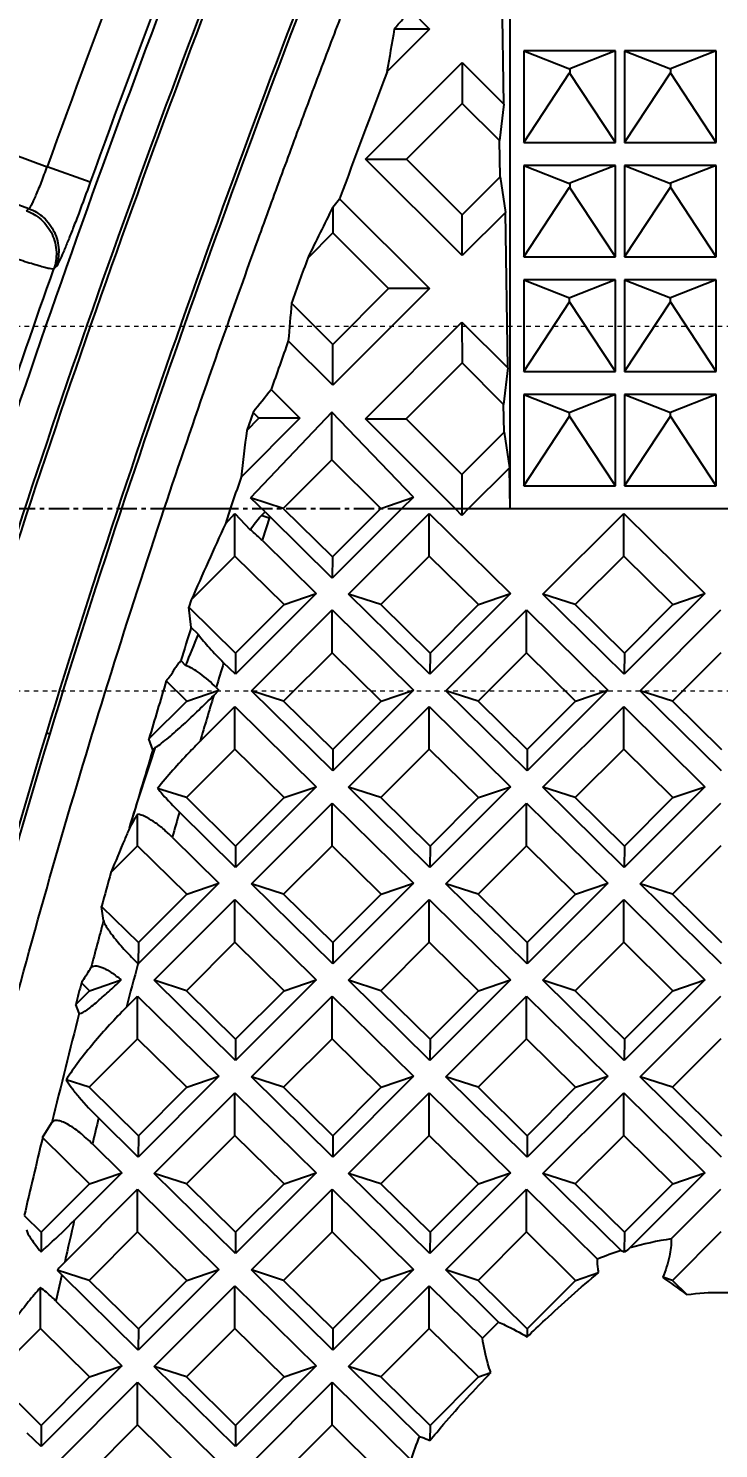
# Model space of a CAD drawing. Header units: millimetres. Extents: x 2089 to 2530, y 1631 to 2074.
# Drawn here: x 2233.11 to 2248.25, y 1880.95 to 1912.11 of the extents above; entities that cross this region are included whole.
import ezdxf

# ---------------------------------------------------------------- set-up
doc = ezdxf.new("R2010")
doc.units = ezdxf.units.MM
doc.linetypes.add('CENTER', pattern=[0.6, 0.375, -0.075, 0.075, -0.075])
doc.linetypes.add('HIDDEN', pattern=[0.2, 0.1, -0.1])
doc.layers.add('cool', color=153, linetype='HIDDEN', lineweight=9)
doc.styles.get("Standard").update_dxf_attribs({"font": 'arial.ttf'})
doc.dimstyles.new('副本 ISO-25-1', dxfattribs={"dimtxt": 5, "dimasz": 5, "dimexe": 0, "dimexo": 0, "dimgap": 0, "dimtad": 1, "dimtxsty": 'Standard', "dimcen": 0, "dimclrd": 4, "dimclre": 4, "dimclrt": 6, "dimazin": 0, "dimtfac": 1, "dimtofl": 0, "dimtmove": 0, "dimatfit": 3, "dimfxl": 0, "dimarcsym": 0})

# ---------------------------------------------------------------- blocks, each defined once
blk = doc.blocks.new('3')
at = {"color": 1, "linetype": 'CENTER', "ltscale": 1.181757}
blk.add_line((-0.15, -456.331), (189.85, -456.331), dxfattribs=at)
at = {"layer": 'cool', "ltscale": 0.932966}
for p, q in [((14.18, -452.331), (175.52, -452.331)), ((14.18, -460.331), (175.52, -460.331))]:
    blk.add_line(p, q, dxfattribs=at)
blk = doc.blocks.new('*D82')
at = {"color": 4, "linetype": 'Continuous', "lineweight": -2, "transparency": 16777216}
blk.add_line((2248.301, 2000.77), (2248.301, 2021.007), dxfattribs=at)
at = {"layer": 'Defpoints', "color": 0, "transparency": 16777216}
for p in [(2248.301, 2017.746), (2248.301, 2000.77), (2248.301, 1863.577)]:
    blk.add_point(p, dxfattribs=at)
at = {"color": 6, "transparency": 16777216, "insert": (2245.748, 2019.376), "char_height": 5, "attachment_point": 5, "rotation": 90}
blk.add_mtext('0', dxfattribs=at)
blk = doc.blocks.new('*D91')
at = {"color": 4, "linetype": 'Continuous', "lineweight": -2, "transparency": 16777216}
blk.add_line((2163.032, 1901.577), (2141.504, 1901.577), dxfattribs=at)
at = {"layer": 'Defpoints', "color": 0, "transparency": 16777216}
for p in [(2148.673, 1901.577), (2163.032, 1901.577), (2248.301, 1863.577)]:
    blk.add_point(p, dxfattribs=at)
at = {"color": 6, "transparency": 16777216, "insert": (2145.088, 1904.131), "char_height": 5, "attachment_point": 5}
blk.add_mtext('38', dxfattribs=at)
blk = doc.blocks.new('*D92')
at = {"color": 4, "linetype": 'Continuous', "lineweight": -2, "transparency": 16777216}
for p, q in [((2168.673, 1914.551), (2158.673, 1910.284)), ((2231.896, 1914.551), (2168.673, 1914.551)), ((2158.673, 1910.284), (2131.801, 1910.284))]:
    blk.add_line(p, q, dxfattribs=at)
at = {"layer": 'Defpoints', "color": 0, "transparency": 16777216}
for p in [(2231.896, 1914.551), (2148.673, 1910.284), (2248.301, 1863.577)]:
    blk.add_point(p, dxfattribs=at)
at = {"color": 6, "transparency": 16777216, "insert": (2140.237, 1913.289), "char_height": 5, "attachment_point": 5}
blk.add_mtext('50,97', dxfattribs=at)
blk = doc.blocks.new('*D93')
at = {"color": 4, "linetype": 'Continuous', "lineweight": -2, "transparency": 16777216}
blk.add_line((2211.765, 1916.555), (2131.79, 1916.555), dxfattribs=at)
at = {"layer": 'Defpoints', "color": 0, "transparency": 16777216}
for p in [(2148.673, 1916.555), (2211.765, 1916.555), (2248.301, 1863.577)]:
    blk.add_point(p, dxfattribs=at)
at = {"color": 6, "transparency": 16777216, "insert": (2140.232, 1919.56), "char_height": 5, "attachment_point": 5}
blk.add_mtext('52,98', dxfattribs=at)
blk = doc.blocks.new('*D94')
at = {"color": 4, "linetype": 'Continuous', "lineweight": -2, "transparency": 16777216}
blk.add_line((2206.838, 1939.577), (2141.555, 1939.577), dxfattribs=at)
at = {"layer": 'Defpoints', "color": 0, "transparency": 16777216}
for p in [(2148.673, 1939.577), (2206.838, 1939.577), (2248.301, 1863.577)]:
    blk.add_point(p, dxfattribs=at)
at = {"color": 6, "transparency": 16777216, "insert": (2145.114, 1942.13), "char_height": 5, "attachment_point": 5}
blk.add_mtext('76', dxfattribs=at)
blk = doc.blocks.new('*D95')
at = {"color": 4, "linetype": 'Continuous', "lineweight": -2, "transparency": 16777216}
blk.add_line((2222.617, 1970.577), (2138.097, 1970.577), dxfattribs=at)
at = {"layer": 'Defpoints', "color": 0, "transparency": 16777216}
for p in [(2148.673, 1970.577), (2222.617, 1970.577), (2248.301, 1863.577)]:
    blk.add_point(p, dxfattribs=at)
at = {"color": 6, "transparency": 16777216, "insert": (2143.385, 1973.13), "char_height": 5, "attachment_point": 5}
blk.add_mtext('107', dxfattribs=at)
blk = doc.blocks.new('*D96')
at = {"color": 4, "linetype": 'Continuous', "lineweight": -2, "transparency": 16777216}
blk.add_line((2175.173, 1993.577), (2138.114, 1993.577), dxfattribs=at)
at = {"layer": 'Defpoints', "color": 0, "transparency": 16777216}
for p in [(2148.673, 1993.577), (2175.173, 1993.577), (2248.301, 1863.577)]:
    blk.add_point(p, dxfattribs=at)
at = {"color": 6, "transparency": 16777216, "insert": (2143.393, 1996.132), "char_height": 5, "attachment_point": 5}
blk.add_mtext('130', dxfattribs=at)
blk = doc.blocks.new('*D98')
at = {"color": 4, "linetype": 'Continuous', "lineweight": -2, "transparency": 16777216}
blk.add_line((2213.116, 1918.755), (2213.116, 2033.658), dxfattribs=at)
at = {"layer": 'Defpoints', "color": 0, "transparency": 16777216}
for p in [(2213.116, 2016.779), (2213.116, 1918.755), (2248.301, 1863.577)]:
    blk.add_point(p, dxfattribs=at)
at = {"color": 6, "transparency": 16777216, "insert": (2210.111, 2025.218), "char_height": 5, "attachment_point": 5, "rotation": 90}
blk.add_mtext('35,18', dxfattribs=at)
blk = doc.blocks.new('*D146')
at = {"color": 4, "linetype": 'Continuous', "lineweight": -2, "transparency": 16777216}
blk.add_line((2233.454, 1916.751), (2233.454, 2033.218), dxfattribs=at)
at = {"layer": 'Defpoints', "color": 0, "transparency": 16777216}
for p in [(2233.454, 2016.779), (2233.454, 1916.751), (2248.301, 1863.577)]:
    blk.add_point(p, dxfattribs=at)
at = {"color": 6, "transparency": 16777216, "insert": (2230.449, 2024.998), "char_height": 5, "attachment_point": 5, "rotation": 90}
blk.add_mtext('14,85', dxfattribs=at)
blk = doc.blocks.new('*D147')
at = {"color": 4, "linetype": 'Continuous', "lineweight": -2, "transparency": 16777216}
for p, q in [((2205.584, 2006.779), (2205.584, 2023.177)), ((2207.301, 1996.779), (2205.584, 2006.779)), ((2207.301, 1942.877), (2207.301, 1996.779))]:
    blk.add_line(p, q, dxfattribs=at)
at = {"layer": 'Defpoints', "color": 0, "transparency": 16777216}
for p in [(2205.584, 2016.779), (2207.301, 1942.877), (2248.301, 1863.577)]:
    blk.add_point(p, dxfattribs=at)
at = {"color": 6, "transparency": 16777216, "insert": (2203.073, 2019.978), "char_height": 5, "attachment_point": 5, "rotation": 90}
blk.add_mtext('41', dxfattribs=at)
blk = doc.blocks.new('*D148')
at = {"color": 4, "linetype": 'Continuous', "lineweight": -2, "transparency": 16777216}
blk.add_line((2223.301, 1973.877), (2223.301, 2024.064), dxfattribs=at)
at = {"layer": 'Defpoints', "color": 0, "transparency": 16777216}
for p in [(2223.301, 2016.779), (2223.301, 1973.877), (2248.301, 1863.577)]:
    blk.add_point(p, dxfattribs=at)
at = {"color": 6, "transparency": 16777216, "insert": (2220.748, 2020.421), "char_height": 5, "attachment_point": 5, "rotation": 90}
blk.add_mtext('25', dxfattribs=at)
blk = doc.blocks.new('*D149')
at = {"color": 4, "linetype": 'Continuous', "lineweight": -2, "transparency": 16777216}
blk.add_line((2178.301, 2000.177), (2178.301, 2023.883), dxfattribs=at)
at = {"layer": 'Defpoints', "color": 0, "transparency": 16777216}
for p in [(2178.301, 2016.779), (2178.301, 2000.177), (2248.301, 1863.577)]:
    blk.add_point(p, dxfattribs=at)
at = {"color": 6, "transparency": 16777216, "insert": (2175.748, 2020.331), "char_height": 5, "attachment_point": 5, "rotation": 90}
blk.add_mtext('70', dxfattribs=at)

msp = doc.modelspace()

# ---------------------------------------------------------------- linework, layer by layer
at = {"color": 7, "linetype": 'Continuous'}
for p, q in [((2243.678, 1901.565), (2243.678, 1916.674)), ((2243.541, 1910.449), (2243.491, 1913.674)), ((2241.494, 1912.513), (2241.913, 1912.094)), ((2241.913, 1912.094), (2240.978, 1911.158)), ((2241.913, 1912.094), (2241.138, 1912.094)), ((2240.51, 1909.239), (2242.629, 1911.36)), ((2242.629, 1911.36), (2242.63, 1910.464)), ((2242.629, 1911.36), (2243.541, 1910.449)), ((2243.979, 1911.617), (2243.979, 1909.607)), ((2245.989, 1911.617), (2243.979, 1911.617)), ((2243.979, 1911.617), (2244.984, 1911.222)), ((2245.989, 1911.617), (2244.985, 1911.223)), ((2245.989, 1909.607), (2245.989, 1911.617)), ((2246.19, 1911.617), (2246.19, 1909.607)), ((2248.2, 1911.617), (2246.19, 1911.617)), ((2246.19, 1911.617), (2247.195, 1911.222)), ((2248.2, 1911.617), (2247.196, 1911.223)), ((2248.2, 1909.607), (2248.2, 1911.617)), ((2243.979, 1909.607), (2244.983, 1911.137)), ((2245.989, 1909.607), (2244.984, 1911.137)), ((2244.985, 1911.223), (2244.985, 1911.137)), ((2246.19, 1909.607), (2247.194, 1911.137)), ((2248.2, 1909.607), (2247.195, 1911.137)), ((2247.196, 1911.223), (2247.196, 1911.137)), ((2229.757, 1910.47), (2233.525, 1909.075)), ((2242.63, 1910.464), (2241.406, 1909.24)), ((2243.448, 1909.647), (2242.63, 1910.464)), ((2243.541, 1910.449), (2243.448, 1909.647)), ((2229.505, 1909.496), (2233.124, 1908.156)), ((2243.46, 1908.85), (2243.448, 1909.647)), ((2243.979, 1909.607), (2245.989, 1909.607)), ((2246.19, 1909.607), (2248.2, 1909.607)), ((2240.51, 1909.239), (2241.406, 1909.24)), ((2242.63, 1907.123), (2240.51, 1909.239)), ((2241.406, 1909.24), (2242.629, 1908.018)), ((2234.469, 1908.734), (2233.525, 1909.075)), ((2243.979, 1909.104), (2243.979, 1907.094)), ((2245.989, 1909.104), (2243.979, 1909.104)), ((2243.979, 1909.104), (2244.984, 1908.709)), ((2245.989, 1909.104), (2244.985, 1908.71)), ((2245.989, 1907.094), (2245.989, 1909.104)), ((2246.19, 1909.104), (2246.19, 1907.094)), ((2248.2, 1909.104), (2246.19, 1909.104)), ((2246.19, 1909.104), (2247.195, 1908.709)), ((2248.2, 1909.104), (2247.196, 1908.71)), ((2248.2, 1907.094), (2248.2, 1909.104)), ((2242.629, 1908.018), (2243.46, 1908.85)), ((2243.46, 1908.851), (2243.578, 1908.071)), ((2243.979, 1907.094), (2244.983, 1908.624)), ((2245.989, 1907.094), (2244.984, 1908.625)), ((2244.985, 1908.71), (2244.985, 1908.624)), ((2246.19, 1907.094), (2247.194, 1908.624)), ((2248.2, 1907.094), (2247.195, 1908.625)), ((2247.196, 1908.71), (2247.196, 1908.624)), ((2239.789, 1908.187), (2239.937, 1908.367)), ((2239.937, 1908.367), (2241.907, 1906.399)), ((2233.073, 1908.107), (2233.124, 1908.156)), ((2239.789, 1908.187), (2239.789, 1907.62)), ((2242.63, 1907.123), (2242.629, 1908.018)), ((2243.578, 1908.072), (2242.63, 1907.123)), ((2243.63, 1904.659), (2243.578, 1908.072)), ((2239.789, 1907.62), (2239.24, 1907.071)), ((2241.012, 1906.399), (2239.789, 1907.62)), ((2243.979, 1907.094), (2245.989, 1907.094)), ((2246.19, 1907.094), (2248.2, 1907.094)), ((2233.723, 1906.883), (2233.672, 1906.834)), ((2239.788, 1905.174), (2241.012, 1906.399)), ((2241.907, 1906.399), (2239.789, 1904.278)), ((2241.907, 1906.399), (2241.012, 1906.399)), ((2243.979, 1906.592), (2243.979, 1904.582)), ((2245.989, 1906.592), (2243.979, 1906.592)), ((2243.979, 1906.592), (2244.984, 1906.197)), ((2245.989, 1906.592), (2244.985, 1906.198)), ((2245.989, 1904.582), (2245.989, 1906.592)), ((2246.19, 1906.592), (2246.19, 1904.582)), ((2248.2, 1906.592), (2246.19, 1906.592)), ((2246.19, 1906.592), (2247.195, 1906.197)), ((2248.2, 1906.592), (2247.196, 1906.198)), ((2248.2, 1904.582), (2248.2, 1906.592)), ((2238.883, 1906.078), (2239.788, 1905.174)), ((2243.979, 1904.582), (2244.983, 1906.112)), ((2244.983, 1906.112), (2244.983, 1906.198)), ((2245.989, 1904.582), (2244.984, 1906.112)), ((2246.19, 1904.582), (2247.194, 1906.112)), ((2247.194, 1906.112), (2247.194, 1906.198)), ((2248.2, 1904.582), (2247.195, 1906.112)), ((2240.504, 1903.545), (2242.623, 1905.665)), ((2242.623, 1905.665), (2242.624, 1904.769)), ((2242.623, 1905.665), (2243.63, 1904.659)), ((2239.789, 1904.278), (2238.814, 1905.252)), ((2239.789, 1904.278), (2239.788, 1905.174)), ((2242.624, 1904.769), (2241.4, 1903.545)), ((2243.537, 1903.857), (2242.624, 1904.769)), ((2243.63, 1904.658), (2243.537, 1903.857)), ((2243.979, 1904.582), (2245.989, 1904.582)), ((2246.19, 1904.582), (2248.2, 1904.582)), ((2238.438, 1904.183), (2239.066, 1903.555)), ((2243.979, 1904.079), (2243.979, 1902.069)), ((2245.989, 1904.079), (2243.979, 1904.079)), ((2243.979, 1904.079), (2244.984, 1903.684)), ((2245.989, 1904.079), (2244.985, 1903.685)), ((2245.989, 1902.069), (2245.989, 1904.079)), ((2246.19, 1904.079), (2246.19, 1902.069)), ((2248.2, 1904.079), (2246.19, 1904.079)), ((2246.19, 1904.079), (2247.195, 1903.684)), ((2248.2, 1904.079), (2247.196, 1903.685)), ((2248.2, 1902.069), (2248.2, 1904.079)), ((2238.041, 1903.684), (2237.904, 1903.287)), ((2239.765, 1903.689), (2237.985, 1901.808)), ((2238.171, 1903.555), (2238.041, 1903.684)), ((2239.765, 1902.64), (2239.765, 1903.689)), ((2241.558, 1901.822), (2239.765, 1903.689)), ((2243.547, 1903.248), (2243.537, 1903.857)), ((2243.979, 1902.069), (2244.983, 1903.599)), ((2244.983, 1903.599), (2244.983, 1903.685)), ((2245.989, 1902.069), (2244.984, 1903.6)), ((2246.19, 1902.069), (2247.194, 1903.599)), ((2247.194, 1903.599), (2247.194, 1903.685)), ((2248.2, 1902.069), (2247.195, 1903.6)), ((2239.066, 1903.555), (2237.778, 1902.265)), ((2237.904, 1903.287), (2238.171, 1903.555)), ((2239.066, 1903.555), (2238.171, 1903.555)), ((2242.484, 1901.567), (2240.504, 1903.545)), ((2240.504, 1903.545), (2241.4, 1903.545)), ((2241.4, 1903.545), (2242.623, 1902.323)), ((2242.623, 1902.323), (2243.547, 1903.248)), ((2243.547, 1903.248), (2243.664, 1902.47)), ((2239.765, 1902.64), (2238.703, 1901.577)), ((2240.843, 1901.577), (2239.765, 1902.64)), ((2242.623, 1902.323), (2242.623, 1901.42)), ((2243.664, 1902.47), (2242.762, 1901.567)), ((2243.678, 1901.567), (2243.664, 1902.47)), ((2243.979, 1902.069), (2245.989, 1902.069)), ((2246.19, 1902.069), (2248.2, 1902.069)), ((2238.307, 1901.499), (2237.985, 1901.808)), ((2238.703, 1901.577), (2237.985, 1901.808)), ((2240.843, 1901.577), (2241.558, 1901.822)), ((2241.558, 1901.822), (2241.297, 1901.567)), ((2237.542, 1901.567), (2236.094, 1901.567)), ((2237.542, 1901.567), (2237.433, 1901.242)), ((2237.433, 1901.242), (2237.641, 1901.462)), ((2237.641, 1900.53), (2237.641, 1901.462)), ((2237.641, 1901.462), (2237.979, 1901.11)), ((2238.405, 1901.401), (2238.238, 1900.879)), ((2239.779, 1900.047), (2238.405, 1901.401)), ((2238.703, 1901.577), (2239.781, 1900.514)), ((2241.297, 1901.567), (2239.779, 1900.047)), ((2239.781, 1900.514), (2240.843, 1901.577)), ((2240.135, 1899.695), (2241.905, 1901.467)), ((2242.484, 1901.567), (2241.297, 1901.567)), ((2241.905, 1900.53), (2241.905, 1901.467)), ((2241.905, 1901.467), (2243.688, 1899.709)), ((2242.623, 1901.42), (2242.484, 1901.567)), ((2242.762, 1901.567), (2242.623, 1901.42)), ((2253.822, 1901.567), (2242.762, 1901.567)), ((2244.399, 1899.695), (2246.169, 1901.467)), ((2246.169, 1900.53), (2246.169, 1901.467)), ((2246.169, 1901.467), (2247.952, 1899.709)), ((2238.238, 1900.879), (2239.425, 1899.709)), ((2237.641, 1900.53), (2236.685, 1899.573)), ((2238.72, 1899.467), (2237.641, 1900.53)), ((2239.781, 1900.514), (2239.779, 1900.047)), ((2241.905, 1900.53), (2240.843, 1899.467)), ((2242.983, 1899.467), (2241.905, 1900.53)), ((2246.169, 1900.53), (2245.107, 1899.467)), ((2247.247, 1899.467), (2246.169, 1900.53)), ((2236.685, 1899.573), (2236.635, 1899.413)), ((2239.425, 1899.709), (2237.655, 1897.937)), ((2238.72, 1899.467), (2239.425, 1899.709)), ((2241.919, 1897.937), (2240.135, 1899.695)), ((2240.843, 1899.467), (2240.135, 1899.695)), ((2243.688, 1899.709), (2241.919, 1897.937)), ((2242.983, 1899.467), (2243.688, 1899.709)), ((2246.183, 1897.937), (2244.399, 1899.695)), ((2245.107, 1899.467), (2244.399, 1899.695)), ((2247.952, 1899.709), (2246.183, 1897.937)), ((2247.247, 1899.467), (2247.952, 1899.709)), ((2236.635, 1899.413), (2237.658, 1898.404)), ((2236.685, 1898.962), (2236.635, 1899.413)), ((2237.658, 1898.404), (2238.72, 1899.467)), ((2238.003, 1897.577), (2239.773, 1899.349)), ((2239.773, 1898.412), (2239.773, 1899.349)), ((2239.773, 1899.349), (2241.557, 1897.591)), ((2240.843, 1899.467), (2241.922, 1898.404)), ((2241.922, 1898.404), (2242.983, 1899.467)), ((2242.267, 1897.577), (2244.037, 1899.349)), ((2244.037, 1898.412), (2244.037, 1899.349)), ((2244.037, 1899.349), (2245.82, 1897.591)), ((2245.107, 1899.467), (2246.185, 1898.404)), ((2246.185, 1898.404), (2247.247, 1899.467)), ((2246.531, 1897.577), (2248.301, 1899.349)), ((2236.837, 1898.816), (2236.685, 1898.962)), ((2237.658, 1898.404), (2237.655, 1897.937)), ((2239.773, 1898.412), (2238.711, 1897.349)), ((2240.851, 1897.349), (2239.773, 1898.412)), ((2241.922, 1898.404), (2241.919, 1897.937)), ((2244.037, 1898.412), (2242.975, 1897.349)), ((2245.115, 1897.349), (2244.037, 1898.412)), ((2246.185, 1898.404), (2246.183, 1897.937)), ((2248.301, 1898.412), (2247.239, 1897.349)), ((2236.455, 1898.241), (2236.56, 1898.131)), ((2237.655, 1897.937), (2237.396, 1898.192)), ((2236.588, 1897.349), (2236.138, 1897.793)), ((2237.231, 1897.651), (2237.293, 1897.591)), ((2235.757, 1896.518), (2236.588, 1897.349)), ((2236.588, 1897.349), (2237.293, 1897.591)), ((2237.293, 1897.591), (2237.179, 1897.476)), ((2239.787, 1895.819), (2238.003, 1897.577)), ((2238.711, 1897.349), (2238.003, 1897.577)), ((2238.711, 1897.349), (2239.79, 1896.286)), ((2241.557, 1897.591), (2239.787, 1895.819)), ((2239.79, 1896.286), (2240.851, 1897.349)), ((2240.851, 1897.349), (2241.557, 1897.591)), ((2244.051, 1895.819), (2242.267, 1897.577)), ((2242.975, 1897.349), (2242.267, 1897.577)), ((2242.975, 1897.349), (2244.053, 1896.286)), ((2245.82, 1897.591), (2244.051, 1895.819)), ((2244.053, 1896.286), (2245.115, 1897.349)), ((2245.115, 1897.349), (2245.82, 1897.591)), ((2248.315, 1895.819), (2246.531, 1897.577)), ((2247.239, 1897.349), (2246.531, 1897.577)), ((2247.239, 1897.349), (2248.317, 1896.286)), ((2236.877, 1896.466), (2237.641, 1897.231)), ((2237.641, 1896.294), (2237.641, 1897.231)), ((2237.641, 1897.231), (2239.425, 1895.472)), ((2240.135, 1895.459), (2241.905, 1897.231)), ((2241.905, 1896.294), (2241.905, 1897.231)), ((2241.905, 1897.231), (2243.688, 1895.472)), ((2244.399, 1895.459), (2246.169, 1897.231)), ((2246.169, 1896.294), (2246.169, 1897.231)), ((2246.169, 1897.231), (2247.952, 1895.472)), ((2233.515, 1896.653), (2233.582, 1896.632)), ((2235.843, 1896.277), (2235.757, 1896.518)), ((2235.904, 1896.337), (2235.843, 1896.277)), ((2237.641, 1896.294), (2236.579, 1895.231)), ((2238.72, 1895.231), (2237.641, 1896.294)), ((2239.79, 1896.286), (2239.787, 1895.819)), ((2241.905, 1896.294), (2240.843, 1895.231)), ((2242.983, 1895.231), (2241.905, 1896.294)), ((2244.053, 1896.286), (2244.051, 1895.819)), ((2246.169, 1896.294), (2245.107, 1895.231)), ((2247.247, 1895.231), (2246.169, 1896.294)), ((2239.425, 1895.472), (2237.655, 1893.701)), ((2238.72, 1895.231), (2239.425, 1895.472)), ((2241.919, 1893.701), (2240.135, 1895.459)), ((2240.843, 1895.231), (2240.135, 1895.459)), ((2243.688, 1895.472), (2241.919, 1893.701)), ((2242.983, 1895.231), (2243.688, 1895.472)), ((2246.183, 1893.701), (2244.399, 1895.459)), ((2245.107, 1895.231), (2244.399, 1895.459)), ((2247.952, 1895.472), (2246.183, 1893.701)), ((2247.247, 1895.231), (2247.952, 1895.472)), ((2236.579, 1895.231), (2235.945, 1895.435)), ((2236.579, 1895.231), (2237.658, 1894.168)), ((2237.658, 1894.168), (2238.72, 1895.231)), ((2240.843, 1895.231), (2241.922, 1894.168)), ((2241.922, 1894.168), (2242.983, 1895.231)), ((2245.107, 1895.231), (2246.185, 1894.168)), ((2246.185, 1894.168), (2247.247, 1895.231)), ((2235.509, 1894.176), (2235.509, 1894.866)), ((2237.655, 1893.701), (2236.426, 1894.912)), ((2238.003, 1893.341), (2239.773, 1895.113)), ((2239.773, 1894.176), (2239.773, 1895.113)), ((2239.773, 1895.113), (2241.557, 1893.354)), ((2242.267, 1893.341), (2244.037, 1895.113)), ((2244.037, 1894.176), (2244.037, 1895.113)), ((2244.037, 1895.113), (2245.82, 1893.354)), ((2246.531, 1893.341), (2248.301, 1895.113)), ((2236.27, 1894.363), (2237.293, 1893.354)), ((2235.509, 1894.176), (2234.923, 1893.589)), ((2236.588, 1893.113), (2235.509, 1894.176)), ((2237.658, 1894.168), (2237.655, 1893.701)), ((2239.773, 1894.176), (2238.711, 1893.113)), ((2240.851, 1893.113), (2239.773, 1894.176)), ((2241.922, 1894.168), (2241.919, 1893.701)), ((2244.037, 1894.176), (2242.975, 1893.113)), ((2245.115, 1893.113), (2244.037, 1894.176)), ((2246.185, 1894.168), (2246.183, 1893.701)), ((2248.301, 1894.176), (2247.239, 1893.113)), ((2237.293, 1893.354), (2235.517, 1891.581)), ((2236.588, 1893.113), (2237.293, 1893.354)), ((2239.787, 1891.582), (2238.003, 1893.341)), ((2238.711, 1893.113), (2238.003, 1893.341)), ((2241.557, 1893.354), (2239.787, 1891.582)), ((2240.851, 1893.113), (2241.557, 1893.354)), ((2244.051, 1891.582), (2242.267, 1893.341)), ((2242.975, 1893.113), (2242.267, 1893.341)), ((2245.82, 1893.354), (2244.051, 1891.582)), ((2245.115, 1893.113), (2245.82, 1893.354)), ((2248.315, 1891.582), (2246.531, 1893.341)), ((2247.239, 1893.113), (2246.531, 1893.341)), ((2235.526, 1892.05), (2236.588, 1893.113)), ((2235.871, 1891.223), (2237.641, 1892.994)), ((2237.641, 1892.058), (2237.641, 1892.994)), ((2237.641, 1892.994), (2239.425, 1891.236)), ((2238.711, 1893.113), (2239.79, 1892.05)), ((2239.79, 1892.05), (2240.851, 1893.113)), ((2240.135, 1891.223), (2241.905, 1892.994)), ((2241.905, 1892.058), (2241.905, 1892.994)), ((2241.905, 1892.994), (2243.688, 1891.236)), ((2242.975, 1893.113), (2244.053, 1892.05)), ((2244.053, 1892.05), (2245.115, 1893.113)), ((2244.399, 1891.223), (2246.169, 1892.994)), ((2246.169, 1892.058), (2246.169, 1892.994)), ((2246.169, 1892.994), (2247.952, 1891.236)), ((2247.239, 1893.113), (2248.317, 1892.05)), ((2234.72, 1892.844), (2235.526, 1892.05)), ((2234.762, 1892.536), (2234.72, 1892.844)), ((2235.526, 1892.05), (2235.519, 1891.579)), ((2237.641, 1892.058), (2236.579, 1890.995)), ((2238.72, 1890.995), (2237.641, 1892.058)), ((2239.79, 1892.05), (2239.787, 1891.582)), ((2241.905, 1892.058), (2240.843, 1890.995)), ((2242.983, 1890.995), (2241.905, 1892.058)), ((2244.053, 1892.05), (2244.051, 1891.582)), ((2246.169, 1892.058), (2245.107, 1890.995)), ((2247.247, 1890.995), (2246.169, 1892.058)), ((2234.456, 1890.995), (2234.276, 1891.171)), ((2234.456, 1890.995), (2235.148, 1891.232)), ((2237.655, 1889.464), (2235.871, 1891.223)), ((2236.579, 1890.995), (2235.871, 1891.223)), ((2239.425, 1891.236), (2237.655, 1889.464)), ((2238.72, 1890.995), (2239.425, 1891.236)), ((2241.919, 1889.464), (2240.135, 1891.223)), ((2240.843, 1890.995), (2240.135, 1891.223)), ((2243.688, 1891.236), (2241.919, 1889.464)), ((2242.983, 1890.995), (2243.688, 1891.236)), ((2246.183, 1889.464), (2244.399, 1891.223)), ((2245.107, 1890.995), (2244.399, 1891.223)), ((2247.952, 1891.236), (2246.183, 1889.464)), ((2247.247, 1890.995), (2247.952, 1891.236)), ((2234.152, 1890.691), (2234.456, 1890.995)), ((2235.264, 1890.631), (2235.509, 1890.876)), ((2235.509, 1889.94), (2235.509, 1890.876)), ((2235.509, 1890.876), (2237.293, 1889.118)), ((2236.579, 1890.995), (2237.658, 1889.931)), ((2237.658, 1889.931), (2238.72, 1890.995)), ((2238.003, 1889.104), (2239.773, 1890.876)), ((2239.773, 1889.94), (2239.773, 1890.876)), ((2239.773, 1890.876), (2241.557, 1889.118)), ((2240.843, 1890.995), (2241.922, 1889.931)), ((2241.922, 1889.931), (2242.983, 1890.995)), ((2242.267, 1889.104), (2244.037, 1890.876)), ((2244.037, 1889.94), (2244.037, 1890.876)), ((2244.037, 1890.876), (2245.82, 1889.118)), ((2245.107, 1890.995), (2246.185, 1889.931)), ((2246.185, 1889.931), (2247.247, 1890.995)), ((2246.531, 1889.104), (2248.301, 1890.876)), ((2234.229, 1890.505), (2234.152, 1890.691)), ((2235.509, 1889.94), (2234.447, 1888.876)), ((2236.588, 1888.876), (2235.509, 1889.94)), ((2237.658, 1889.931), (2237.655, 1889.464)), ((2239.773, 1889.94), (2238.711, 1888.876)), ((2240.851, 1888.876), (2239.773, 1889.94)), ((2241.922, 1889.931), (2241.919, 1889.464)), ((2244.037, 1889.94), (2242.975, 1888.876)), ((2245.115, 1888.876), (2244.037, 1889.94)), ((2246.185, 1889.931), (2246.183, 1889.464)), ((2248.301, 1889.94), (2247.239, 1888.876)), ((2234.447, 1888.876), (2233.942, 1889.039)), ((2237.293, 1889.118), (2235.523, 1887.346)), ((2236.588, 1888.876), (2237.293, 1889.118)), ((2239.787, 1887.346), (2238.003, 1889.104)), ((2238.711, 1888.876), (2238.003, 1889.104)), ((2241.557, 1889.118), (2239.787, 1887.346)), ((2240.851, 1888.876), (2241.557, 1889.118)), ((2244.051, 1887.346), (2242.267, 1889.104)), ((2242.975, 1888.876), (2242.267, 1889.104)), ((2245.82, 1889.118), (2244.051, 1887.346)), ((2245.115, 1888.876), (2245.82, 1889.118)), ((2248.315, 1887.346), (2246.531, 1889.104)), ((2247.239, 1888.876), (2246.531, 1889.104)), ((2234.447, 1888.876), (2235.526, 1887.813)), ((2235.526, 1887.813), (2236.588, 1888.876)), ((2235.871, 1886.986), (2237.641, 1888.758)), ((2237.641, 1887.821), (2237.641, 1888.758)), ((2237.641, 1888.758), (2239.425, 1887)), ((2238.711, 1888.876), (2239.79, 1887.813)), ((2239.79, 1887.813), (2240.851, 1888.876)), ((2240.135, 1886.986), (2241.905, 1888.758)), ((2241.905, 1887.821), (2241.905, 1888.758)), ((2241.905, 1888.758), (2243.688, 1887)), ((2242.975, 1888.876), (2244.053, 1887.813)), ((2244.053, 1887.813), (2245.115, 1888.876)), ((2244.399, 1886.986), (2246.169, 1888.758)), ((2246.169, 1887.821), (2246.169, 1888.758)), ((2246.169, 1888.758), (2247.952, 1887)), ((2247.239, 1888.876), (2248.317, 1887.813)), ((2233.426, 1887.773), (2233.63, 1888.102)), ((2235.523, 1887.346), (2234.655, 1888.202)), ((2234.456, 1886.758), (2233.426, 1887.773)), ((2235.526, 1887.813), (2235.523, 1887.346)), ((2237.641, 1887.821), (2236.579, 1886.758)), ((2238.72, 1886.758), (2237.641, 1887.821)), ((2239.79, 1887.813), (2239.787, 1887.346)), ((2241.905, 1887.821), (2240.843, 1886.758)), ((2242.983, 1886.758), (2241.905, 1887.821)), ((2244.053, 1887.813), (2244.051, 1887.346)), ((2246.169, 1887.821), (2245.107, 1886.758)), ((2247.247, 1886.758), (2246.169, 1887.821)), ((2234.518, 1887.634), (2235.161, 1887)), ((2233.394, 1885.695), (2234.456, 1886.758)), ((2235.161, 1887), (2234.121, 1885.959)), ((2234.456, 1886.758), (2235.161, 1887)), ((2237.655, 1885.228), (2235.871, 1886.986)), ((2236.579, 1886.758), (2235.871, 1886.986)), ((2236.579, 1886.758), (2237.658, 1885.695)), ((2239.425, 1887), (2237.655, 1885.228)), ((2237.658, 1885.695), (2238.72, 1886.758)), ((2238.72, 1886.758), (2239.425, 1887)), ((2241.919, 1885.228), (2240.135, 1886.986)), ((2240.843, 1886.758), (2240.135, 1886.986)), ((2240.843, 1886.758), (2241.922, 1885.695)), ((2243.688, 1887), (2241.919, 1885.228)), ((2241.922, 1885.695), (2242.983, 1886.758)), ((2242.983, 1886.758), (2243.688, 1887)), ((2246.116, 1885.294), (2244.399, 1886.986)), ((2245.107, 1886.758), (2244.399, 1886.986)), ((2245.107, 1886.758), (2246.185, 1885.695)), ((2246.185, 1885.695), (2247.247, 1886.758)), ((2247.952, 1887), (2246.306, 1885.351)), ((2247.247, 1886.758), (2247.952, 1887)), ((2233.91, 1885.038), (2235.509, 1886.64)), ((2235.509, 1885.703), (2235.509, 1886.64)), ((2235.509, 1886.64), (2237.293, 1884.882)), ((2238.003, 1884.868), (2239.773, 1886.64)), ((2239.773, 1885.703), (2239.773, 1886.64)), ((2239.773, 1886.64), (2241.557, 1884.882)), ((2242.267, 1884.868), (2244.037, 1886.64)), ((2244.037, 1885.703), (2244.037, 1886.64)), ((2244.037, 1886.64), (2245.594, 1885.105)), ((2247.213, 1885.551), (2248.301, 1886.64)), ((2233.022, 1886.062), (2233.394, 1885.695)), ((2233.394, 1885.695), (2233.391, 1885.268)), ((2235.509, 1885.703), (2234.447, 1884.64)), ((2236.588, 1884.64), (2235.509, 1885.703)), ((2237.658, 1885.695), (2237.655, 1885.228)), ((2239.773, 1885.703), (2238.711, 1884.64)), ((2240.851, 1884.64), (2239.773, 1885.703)), ((2241.922, 1885.695), (2241.919, 1885.228)), ((2244.037, 1885.703), (2242.975, 1884.64)), ((2245.115, 1884.64), (2244.037, 1885.703)), ((2246.185, 1885.695), (2246.183, 1885.256)), ((2248.301, 1885.703), (2247.239, 1884.64)), ((2234.447, 1884.64), (2233.742, 1884.867)), ((2237.293, 1884.882), (2235.523, 1883.11)), ((2236.588, 1884.64), (2237.293, 1884.882)), ((2239.787, 1883.11), (2238.003, 1884.868)), ((2238.711, 1884.64), (2238.003, 1884.868)), ((2241.557, 1884.882), (2239.787, 1883.11)), ((2240.851, 1884.64), (2241.557, 1884.882)), ((2243.427, 1883.725), (2242.267, 1884.868)), ((2242.975, 1884.64), (2242.267, 1884.868)), ((2233.847, 1884.762), (2233.717, 1884.186)), ((2235.523, 1883.11), (2233.847, 1884.762)), ((2234.447, 1884.64), (2235.526, 1883.577)), ((2235.526, 1883.577), (2236.588, 1884.64)), ((2238.711, 1884.64), (2239.79, 1883.577)), ((2239.79, 1883.577), (2240.851, 1884.64)), ((2242.975, 1884.64), (2244.053, 1883.577)), ((2244.053, 1883.577), (2245.115, 1884.64)), ((2245.115, 1884.64), (2245.619, 1884.812)), ((2247.239, 1884.64), (2247.028, 1884.708)), ((2247.239, 1884.64), (2247.553, 1884.33)), ((2233.377, 1883.585), (2233.377, 1884.483)), ((2235.871, 1882.75), (2237.641, 1884.522)), ((2237.641, 1883.585), (2237.641, 1884.522)), ((2237.641, 1884.522), (2239.425, 1882.763)), ((2240.135, 1882.75), (2241.905, 1884.522)), ((2241.905, 1883.585), (2241.905, 1884.522)), ((2241.905, 1884.522), (2243.072, 1883.371)), ((2233.717, 1884.186), (2235.161, 1882.763)), ((2233.377, 1883.585), (2232.315, 1882.522)), ((2234.456, 1882.522), (2233.377, 1883.585)), ((2235.526, 1883.577), (2235.523, 1883.11)), ((2237.641, 1883.585), (2236.579, 1882.522)), ((2238.72, 1882.522), (2237.641, 1883.585)), ((2239.79, 1883.577), (2239.787, 1883.11)), ((2241.905, 1883.585), (2240.843, 1882.522)), ((2242.983, 1882.522), (2241.905, 1883.585)), ((2244.053, 1883.577), (2244.052, 1883.4)), ((2235.161, 1882.763), (2233.391, 1880.992)), ((2234.456, 1882.522), (2235.161, 1882.763)), ((2237.655, 1880.992), (2235.871, 1882.75)), ((2236.579, 1882.522), (2235.871, 1882.75)), ((2239.425, 1882.763), (2237.655, 1880.992)), ((2238.72, 1882.522), (2239.425, 1882.763)), ((2241.689, 1881.218), (2240.135, 1882.75)), ((2240.843, 1882.522), (2240.135, 1882.75)), ((2232.315, 1882.522), (2233.394, 1881.459)), ((2233.394, 1881.459), (2234.456, 1882.522)), ((2233.739, 1880.632), (2235.509, 1882.404)), ((2235.509, 1881.467), (2235.509, 1882.404)), ((2235.509, 1882.404), (2237.293, 1880.645)), ((2236.579, 1882.522), (2237.658, 1881.459)), ((2237.658, 1881.459), (2238.72, 1882.522)), ((2238.003, 1880.632), (2239.773, 1882.404)), ((2239.773, 1881.467), (2239.773, 1882.404)), ((2239.773, 1882.404), (2241.5, 1880.701)), ((2240.843, 1882.522), (2241.922, 1881.459)), ((2241.922, 1881.459), (2242.983, 1882.522)), ((2242.983, 1882.522), (2243.254, 1882.615)), ((2233.394, 1881.459), (2233.391, 1880.992)), ((2235.509, 1881.467), (2234.447, 1880.404)), ((2236.588, 1880.404), (2235.509, 1881.467)), ((2237.658, 1881.459), (2237.655, 1880.992)), ((2239.773, 1881.467), (2238.711, 1880.404)), ((2240.851, 1880.404), (2239.773, 1881.467)), ((2241.922, 1881.459), (2241.92, 1881.127)), ((2233.391, 1880.992), (2233.089, 1881.289))]:
    msp.add_line(p, q, dxfattribs=at)
for centre, radius, start, end in [((2556.187, 1792.105), 347.228, 158.38297, 160.06917), ((2556.579, 1791.973), 343.623, 158.40169, 160.07527), ((2546.728, 1795.708), 332.085, 158.37499, 160.10166), ((2486.781, 1869.668), 249.28, 170.2009, 170.41909), ((2534.488, 1800.103), 313.817, 159.27481, 159.81875), ((2578.699, 1740.847), 377.972, 153.7217, 153.91028), ((2495.976, 1814.206), 273.015, 160.11432, 160.33566), ((2570.027, 1877.836), 332.346, 175.12523, 175.26805), ((2476.559, 1821.109), 252.197, 160.50999, 160.76757), ((2432.208, 1749.509), 247.933, 141.40205, 141.54929), ((2410.389, 1881.502), 173.856, 172.80155, 173.14096), ((2453.833, 1828.962), 228.152, 161.25914, 161.4442), ((2235.622, 1892.67), 9.124, 72.3199, 73.4715), ((2243.708, 1906.779), 7.552, 224.3531, 225.4073), ((2500.643, 1782.184), 288.884, 155.66136, 156.0242), ((2431.101, 1836.393), 204.236, 162.16019, 162.37253), ((2268.387, 1885.663), 34.182, 157.3688, 158.6072), ((2422.52, 1841.586), 193.585, 162.99764, 163.16502), ((2413.475, 1844.185), 185.263, 163.18052, 163.59201), ((2414.895, 1843.886), 185.62, 163.21921, 163.54482), ((2399.911, 1846.183), 171.546, 163.02137, 163.62075), ((2399.195, 1848.458), 169.269, 164.07144, 164.26482), ((2400.755, 1847.949), 171.998, 164.61213, 164.86935), ((2406.172, 1846.498), 177.485, 164.96629, 165.31371), ((2412.536, 1844.836), 184.183, 165.42946, 165.58389), ((2422.878, 1842.196), 194.736, 165.63647, 166.36494), ((2431.029, 1840.302), 202.132, 166.29221, 166.45778), ((2439.056, 1838.275), 211.503, 166.46558, 166.94194), ((2448.198, 1836.248), 219.773, 166.92702, 167.17333), ((2248.303, 1878.447), 7.187, 98.7212, 106.1364), ((2248.292, 1878.459), 7.173, 107.6575, 112.0923), ((2242.783, 1879.229), 6.92, 60.5722, 61.2048), ((2256.83, 1871.573), 17.338, 127.3745, 127.8874), ((2241.827, 1877.133), 11.188, 135.0425, 136.2695), ((2239.73, 1890.729), 8.379, 224.393, 225.4074), ((2236.49, 1869.506), 18.497, 53.2652, 55.2679), ((2248.268, 1878.504), 7.119, 132.8419, 136.8736), ((2248.228, 1878.539), 7.067, 157.717, 162.1818)]:
    msp.add_arc(centre, radius, start, end, dxfattribs=at)
for points, knots in [([(2224.821, 1899.298), (2226.033, 1903.279), (2228.705, 1911.165), (2231.707, 1918.928), (2233.258, 1922.789)], [0, 0, 0, 0, 0.499992, 1, 1, 1, 1]), ([(2236.094, 1901.567), (2236.419, 1902.541), (2237.082, 1904.484), (2237.94, 1906.902), (2238.644, 1908.831), (2239.178, 1910.275), (2239.72, 1911.716), (2240.269, 1913.155), (2240.731, 1914.352), (2241.104, 1915.308), (2241.382, 1916.027), (2241.664, 1916.743), (2242.09, 1917.678), (2242.829, 1918.74), (2243.958, 1919.8), (2245.29, 1920.593), (2246.76, 1921.084), (2248.301, 1921.251), (2249.842, 1921.084), (2251.311, 1920.593), (2252.643, 1919.8), (2253.773, 1918.74), (2254.511, 1917.677), (2254.938, 1916.743), (2255.221, 1916.027), (2255.496, 1915.308), (2255.872, 1914.353), (2256.333, 1913.155), (2256.882, 1911.716), (2257.423, 1910.275), (2257.958, 1908.831), (2258.661, 1906.902), (2259.52, 1904.484), (2260.183, 1902.541), (2260.507, 1901.567)], [0, 0, 0, 0, 0.062524, 0.125048, 0.156311, 0.187573, 0.218835, 0.250097, 0.281359, 0.296991, 0.31262, 0.328257, 0.343885, 0.375108, 0.406332, 0.437554, 0.468777, 0.5, 0.531224, 0.562446, 0.593669, 0.624893, 0.656113, 0.671745, 0.68738, 0.703009, 0.718641, 0.749903, 0.781165, 0.812427, 0.843689, 0.874952, 0.937476, 1, 1, 1, 1]), ([(2238.141, 1918.042), (2236.804, 1914.657), (2234.217, 1907.852), (2231.902, 1900.948), (2230.842, 1897.466)], [0, 0, 0, 0, 0.500007, 1, 1, 1, 1]), ([(2231.659, 1897.218), (2232.715, 1900.688), (2235.024, 1907.571), (2237.603, 1914.354), (2238.935, 1917.728)], [0, 0, 0, 0, 0.499992, 1, 1, 1, 1]), ([(2239, 1917.702), (2237.669, 1914.329), (2235.09, 1907.547), (2232.782, 1900.667), (2231.727, 1897.197)], [0, 0, 0, 0, 0.500008, 1, 1, 1, 1]), ([(2233.515, 1896.653), (2234.564, 1900.099), (2236.856, 1906.931), (2239.417, 1913.666), (2240.74, 1917.016)], [0, 0, 0, 0, 0.499992, 1, 1, 1, 1]), ([(2240.805, 1916.99), (2239.482, 1913.641), (2236.923, 1906.908), (2234.631, 1900.077), (2233.582, 1896.632)], [0, 0, 0, 0, 0.500008, 1, 1, 1, 1]), ([(2241.138, 1912.094), (2241.168, 1912.129), (2241.24, 1912.218), (2241.363, 1912.354), (2241.45, 1912.461), (2241.494, 1912.513)], [0, 0, 0, 0, 0.250157, 0.624883, 1, 1, 1, 1]), ([(2233.124, 1908.156), (2233.135, 1908.161), (2233.156, 1908.191), (2233.19, 1908.247), (2233.233, 1908.335), (2233.283, 1908.448), (2233.34, 1908.583), (2233.423, 1908.794), (2233.484, 1908.96), (2233.525, 1909.075)], [0, 0, 0, 0, 0.03618, 0.103286, 0.200559, 0.324845, 0.472208, 0.63778, 1, 1, 1, 1]), ([(2234.469, 1908.734), (2234.387, 1908.506), (2234.265, 1908.174), (2234.103, 1907.753), (2233.997, 1907.481), (2233.903, 1907.253), (2233.828, 1907.077), (2233.77, 1906.959), (2233.738, 1906.899), (2233.723, 1906.883)], [0, 0, 0, 0, 0.364001, 0.529987, 0.677689, 0.802496, 0.89994, 0.965658, 1, 1, 1, 1]), ([(2233.073, 1908.107), (2233.189, 1908.064), (2233.416, 1907.927), (2233.657, 1907.604), (2233.752, 1907.213), (2233.713, 1906.951), (2233.672, 1906.834)], [0, 0, 0, 0, 0.240547, 0.500465, 0.76009, 1, 1, 1, 1]), ([(2233.124, 1908.156), (2233.24, 1908.112), (2233.467, 1907.975), (2233.707, 1907.652), (2233.803, 1907.261), (2233.763, 1907), (2233.723, 1906.883)], [0, 0, 0, 0, 0.240551, 0.50047, 0.760093, 1, 1, 1, 1]), ([(2232.555, 1907.157), (2232.7, 1907.108), (2232.908, 1907.039), (2233.17, 1906.957), (2233.33, 1906.909), (2233.461, 1906.872), (2233.56, 1906.847), (2233.624, 1906.834), (2233.657, 1906.832), (2233.668, 1906.832), (2233.672, 1906.834)], [0, 0, 0, 0, 0.395024, 0.563009, 0.706964, 0.824369, 0.913198, 0.971825, 0.989638, 1, 1, 1, 1]), ([(2230.608, 1897.538), (2230.845, 1898.318), (2231.815, 1901.433), (2232.857, 1904.526), (2233.672, 1906.834)], [0, 0, 0, 0, 0.249832, 1, 1, 1, 1]), ([(2228.711, 1872.313), (2229.169, 1874.787), (2229.907, 1878.49), (2230.997, 1883.403), (2231.871, 1887.075), (2232.811, 1890.731), (2234.167, 1895.577), (2235.298, 1899.18), (2236.094, 1901.567)], [0, 0, 0, 0, 0.249989, 0.374994, 0.500001, 0.625002, 0.750003, 1, 1, 1, 1]), ([(2238.238, 1900.879), (2238.217, 1900.9), (2238.133, 1900.98), (2238.046, 1901.056), (2237.979, 1901.11)], [0, 0, 0, 0, 0.255537, 1, 1, 1, 1]), ([(2236.837, 1898.816), (2236.915, 1898.713), (2237.095, 1898.5), (2237.289, 1898.298), (2237.396, 1898.192)], [0, 0, 0, 0, 0.460075, 1, 1, 1, 1]), ([(2236.138, 1897.793), (2236.164, 1897.83), (2236.217, 1897.89), (2236.28, 1897.986), (2236.329, 1898.077), (2236.392, 1898.16), (2236.435, 1898.213), (2236.455, 1898.241)], [0, 0, 0, 0, 0.248138, 0.436344, 0.626932, 0.813872, 1, 1, 1, 1]), ([(2237.231, 1897.651), (2237.121, 1897.76), (2236.954, 1897.908), (2236.723, 1898.061), (2236.612, 1898.114), (2236.56, 1898.131)], [0, 0, 0, 0, 0.560446, 0.802712, 1, 1, 1, 1]), ([(2235.904, 1896.337), (2235.949, 1896.362), (2236.044, 1896.431), (2236.191, 1896.549), (2236.351, 1896.688), (2236.574, 1896.889), (2236.851, 1897.152), (2237.07, 1897.367), (2237.179, 1897.476)], [0, 0, 0, 0, 0.090196, 0.205046, 0.33095, 0.462027, 0.730241, 1, 1, 1, 1]), ([(2227.753, 1872.427), (2228.509, 1876.509), (2230.195, 1884.643), (2232.307, 1892.681), (2233.515, 1896.653)], [0, 0, 0, 0, 0.500013, 1, 1, 1, 1]), ([(2233.582, 1896.632), (2232.378, 1892.673), (2230.272, 1884.662), (2228.59, 1876.556), (2227.835, 1872.487)], [0, 0, 0, 0, 0.499989, 1, 1, 1, 1]), ([(2236.877, 1896.466), (2236.795, 1896.383), (2236.472, 1896.051), (2236.164, 1895.704), (2235.945, 1895.435)], [0, 0, 0, 0, 0.251196, 1, 1, 1, 1]), ([(2235.328, 1894.558), (2235.418, 1894.857), (2235.608, 1895.45), (2235.803, 1896.042), (2235.904, 1896.337)], [0, 0, 0, 0, 0.500004, 1, 1, 1, 1]), ([(2235.945, 1895.435), (2235.979, 1895.393), (2236.132, 1895.213), (2236.296, 1895.041), (2236.426, 1894.912)], [0, 0, 0, 0, 0.227908, 1, 1, 1, 1]), ([(2235.509, 1894.866), (2235.475, 1894.814), (2235.412, 1894.713), (2235.353, 1894.61), (2235.328, 1894.558)], [0, 0, 0, 0, 0.519912, 1, 1, 1, 1]), ([(2236.27, 1894.363), (2236.203, 1894.428), (2236.07, 1894.551), (2235.869, 1894.707), (2235.685, 1894.817), (2235.563, 1894.861), (2235.509, 1894.866)], [0, 0, 0, 0, 0.304551, 0.586643, 0.825192, 1, 1, 1, 1]), ([(2235.328, 1894.558), (2235.294, 1894.477), (2235.158, 1894.155), (2235.023, 1893.831), (2234.923, 1893.589)], [0, 0, 0, 0, 0.250803, 1, 1, 1, 1]), ([(2234.762, 1892.536), (2234.765, 1892.513), (2234.788, 1892.459), (2234.838, 1892.372), (2234.912, 1892.266), (2235.044, 1892.095), (2235.246, 1891.863), (2235.424, 1891.679), (2235.521, 1891.584)], [0, 0, 0, 0, 0.056877, 0.140526, 0.247274, 0.37322, 0.668525, 1, 1, 1, 1]), ([(2234.276, 1891.171), (2234.294, 1891.198), (2234.341, 1891.264), (2234.404, 1891.376), (2234.46, 1891.455), (2234.486, 1891.496)], [0, 0, 0, 0, 0.24915, 0.62583, 1, 1, 1, 1]), ([(2234.486, 1891.496), (2234.495, 1891.509), (2234.522, 1891.533), (2234.582, 1891.545), (2234.653, 1891.534), (2234.737, 1891.505), (2234.832, 1891.458), (2234.974, 1891.371), (2235.078, 1891.29), (2235.148, 1891.232)], [0, 0, 0, 0, 0.063614, 0.136239, 0.229007, 0.345269, 0.484119, 0.642345, 1, 1, 1, 1]), ([(2234.229, 1890.505), (2234.234, 1890.493), (2234.273, 1890.499), (2234.308, 1890.518), (2234.357, 1890.547), (2234.41, 1890.585), (2234.492, 1890.646), (2234.648, 1890.774), (2234.876, 1890.975), (2235.057, 1891.144), (2235.148, 1891.232)], [0, 0, 0, 0, 0.032795, 0.067315, 0.113905, 0.170119, 0.233198, 0.372796, 0.679548, 1, 1, 1, 1]), ([(2235.264, 1890.631), (2235.013, 1890.38), (2234.655, 1889.99), (2234.222, 1889.451), (2234.028, 1889.177), (2233.942, 1889.039)], [0, 0, 0, 0, 0.514471, 0.764795, 1, 1, 1, 1]), ([(2233.942, 1889.039), (2233.977, 1888.98), (2234.068, 1888.851), (2234.3, 1888.566), (2234.505, 1888.349), (2234.655, 1888.202)], [0, 0, 0, 0, 0.187658, 0.427148, 1, 1, 1, 1]), ([(2234.518, 1887.634), (2234.429, 1887.721), (2234.295, 1887.842), (2234.109, 1887.982), (2233.98, 1888.064), (2233.864, 1888.121), (2233.764, 1888.15), (2233.68, 1888.15), (2233.641, 1888.12), (2233.63, 1888.102)], [0, 0, 0, 0, 0.346945, 0.507271, 0.651816, 0.77474, 0.871517, 0.942631, 1, 1, 1, 1]), ([(2233.391, 1885.268), (2233.453, 1885.322), (2233.702, 1885.546), (2233.943, 1885.78), (2234.121, 1885.959)], [0, 0, 0, 0, 0.244859, 1, 1, 1, 1]), ([(2233.073, 1885.746), (2233.077, 1885.717), (2233.109, 1885.65), (2233.176, 1885.542), (2233.274, 1885.41), (2233.349, 1885.317), (2233.391, 1885.268)], [0, 0, 0, 0, 0.150329, 0.376011, 0.663796, 1, 1, 1, 1]), ([(2247.213, 1885.551), (2247.218, 1885.423), (2247.179, 1885.133), (2247.087, 1884.858), (2247.028, 1884.708)], [0, 0, 0, 0, 0.44297, 1, 1, 1, 1]), ([(2245.619, 1884.812), (2245.615, 1884.838), (2245.602, 1884.935), (2245.595, 1885.033), (2245.594, 1885.105)], [0, 0, 0, 0, 0.261876, 1, 1, 1, 1]), ([(2244.052, 1883.4), (2244.183, 1883.526), (2244.693, 1884.011), (2245.218, 1884.478), (2245.619, 1884.812)], [0, 0, 0, 0, 0.258363, 1, 1, 1, 1]), ([(2233.377, 1884.483), (2233.287, 1884.379), (2233.112, 1884.171), (2232.869, 1883.856), (2232.69, 1883.594), (2232.574, 1883.391), (2232.529, 1883.294), (2232.511, 1883.247)], [0, 0, 0, 0, 0.273333, 0.538548, 0.78738, 0.900737, 1, 1, 1, 1]), ([(2233.717, 1884.186), (2233.69, 1884.214), (2233.581, 1884.318), (2233.467, 1884.416), (2233.377, 1884.483)], [0, 0, 0, 0, 0.257718, 1, 1, 1, 1]), ([(2247.553, 1884.33), (2247.804, 1884.361), (2248.31, 1884.393), (2248.817, 1884.359), (2249.067, 1884.328)], [0, 0, 0, 0, 0.500001, 1, 1, 1, 1]), ([(2243.427, 1883.725), (2243.475, 1883.704), (2243.688, 1883.606), (2243.895, 1883.493), (2244.052, 1883.4)], [0, 0, 0, 0, 0.220957, 1, 1, 1, 1]), ([(2243.254, 1882.615), (2243.232, 1882.681), (2243.154, 1882.929), (2243.096, 1883.184), (2243.072, 1883.371)], [0, 0, 0, 0, 0.271398, 1, 1, 1, 1]), ([(2241.92, 1881.127), (2242.018, 1881.246), (2242.447, 1881.756), (2242.899, 1882.247), (2243.254, 1882.615)], [0, 0, 0, 0, 0.232244, 1, 1, 1, 1]), ([(2241.689, 1881.218), (2241.707, 1881.212), (2241.785, 1881.185), (2241.861, 1881.153), (2241.92, 1881.127)], [0, 0, 0, 0, 0.231859, 1, 1, 1, 1])]:
    msp.add_open_spline(points, degree=3, knots=knots, dxfattribs=at)
for points in [[(2237.979, 1901.11), (2238.052, 1901.217), (2238.128, 1901.323), (2238.218, 1901.417)], [(2238.218, 1901.417), (2238.246, 1901.446), (2238.276, 1901.474), (2238.307, 1901.499)], [(2235.517, 1891.581), (2235.43, 1891.265), (2235.344, 1890.949), (2235.264, 1890.631)]]:
    msp.add_open_spline(points, degree=3, dxfattribs=at)

# ---------------------------------------------------------------- block references
msp.add_blockref('3', (2153.451, 2357.908))

# ---------------------------------------------------------------- dimensions: what is measured, and where the dimension line sits
for feature_location, offset, dtype, origin, picture, middle in [((2213.1161, 1918.7553), (0, 98.0233), 1, (2248.3008, 1863.577), '*D98', (2210.1114, 2025.2183)), ((2233.454, 1916.751), (0, 100.028), 1, (2248.301, 1863.577), '*D146', (2230.449, 2024.998)), ((2223.301, 1973.877), (0, 42.902), 1, (2248.301, 1863.577), '*D148', (2220.748, 2020.421)), ((2178.301, 2000.177), (0, 16.602), 1, (2248.301, 1863.577), '*D149', (2175.748, 2020.331)), ((2207.301, 1942.877), (-1.717, 73.902), 1, (2248.301, 1863.577), '*D147', (2203.073, 2019.978)), ((2248.300791177, 2000.769722327), (0, 16.976359267), 1, (2248.300791177, 1863.576959318), '*D82', (2245.747926239, 2019.376368088)), ((2175.173, 1993.577), (-26.5, 0), 0, (2248.301, 1863.577), '*D96', (2143.393, 1996.132)), ((2222.617, 1970.577), (-73.944, 0), 0, (2248.301, 1863.577), '*D95', (2143.385, 1973.13)), ((2206.838, 1939.577), (-58.164, 0), 0, (2248.301, 1863.577), '*D94', (2145.114, 1942.13)), ((2211.765, 1916.555), (-63.092, 0), 0, (2248.301, 1863.577), '*D93', (2140.232, 1919.56)), ((2231.896, 1914.551), (-83.223, -4.267), 0, (2248.301, 1863.577), '*D92', (2140.237, 1913.289)), ((2163.032, 1901.577), (-14.359, 0), 0, (2248.301, 1863.577), '*D91', (2145.088, 1904.131))]:
    dim = msp.add_ordinate_dim(feature_location=feature_location, offset=offset, dtype=dtype, origin=origin, dimstyle='副本 ISO-25-1', override={"dimfxl": 1.25, "dimarcsym": 1})
    dim.commit()
    dim.dimension.update_dxf_attribs({"geometry": picture, "text_midpoint": middle})

doc.saveas('drawing.dxf')
